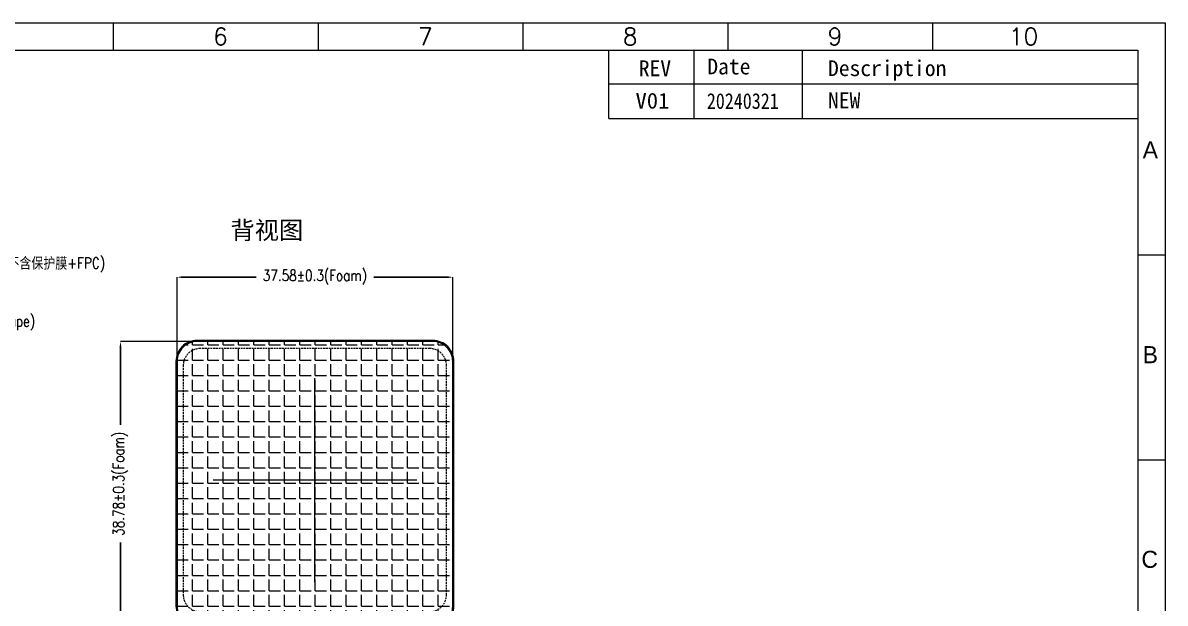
# Model space of a CAD drawing. Header units: millimetres. Extents: x 1134 to 2336, y -9 to 314.
# Drawn here: x 1603 to 1758.7, y 235.1 to 314.2 of the extents above; entities that cross this region are included whole.
import ezdxf
from ezdxf.enums import TextEntityAlignment as Align
from ezdxf.lldxf.tags import DXFTag

# ---------------------------------------------------------------- set-up
doc = ezdxf.new("R2010")
doc.units = ezdxf.units.MM
doc.linetypes.add('HIDDEN', pattern=[0.375, 0.25, -0.125])
doc.layers.get('Defpoints').update_dxf_attribs({"lineweight": 5})
for name, color, linetype, lineweight in [('DIM', 3, 'Continuous', 5), ('ITO', 2, 'Continuous', 5), ('MFPC', 50, 'Continuous', 5), ('TAPE-Form', 32, 'Continuous', 5), ('图框', 7, 'Continuous', 5)]:
    doc.layers.add(name, color=color, linetype=linetype, lineweight=lineweight)
doc.styles.add('RD', font='ROMAND.shx', dxfattribs={"width": 0.8})
doc.styles.get("Standard").update_dxf_attribs({"font": 'txt', "bigfont": 'gbcbig.shx'})
doc.styles.add('汉字', font='SimSun.ttf')
tags = doc.linetypes.add('CENTER', pattern=[0.6, 0.375, -0.075, 0.075, -0.075]).pattern_tags.tags
tags[10:11] = [DXFTag(74, 4), DXFTag(75, 0), DXFTag(340, '0'), DXFTag(46, 1.0), DXFTag(50, 0.0), DXFTag(44, 0.0), DXFTag(45, 0.0)]
tags[8:9] = [DXFTag(74, 4), DXFTag(75, 0), DXFTag(340, '0'), DXFTag(46, 1.0), DXFTag(50, 0.0), DXFTag(44, 0.0), DXFTag(45, 0.0)]
tags[6:7] = [DXFTag(74, 4), DXFTag(75, 0), DXFTag(340, '0'), DXFTag(46, 1.0), DXFTag(50, 0.0), DXFTag(44, 0.0), DXFTag(45, 0.0)]
tags[4:5] = [DXFTag(74, 4), DXFTag(75, 0), DXFTag(340, '0'), DXFTag(46, 1.0), DXFTag(50, 0.0), DXFTag(44, 0.0), DXFTag(45, 0.0)]
doc.dimstyles.new('DIM', dxfattribs={"dimtxt": 0.8, "dimasz": 0.8, "dimexe": 0, "dimexo": 0.5, "dimgap": 0.11, "dimtad": 0, "dimzin": 1, "dimdsep": 46, "dimtxsty": 'RD', "dimcen": 0, "dimclrd": 256, "dimclre": 256, "dimclrt": 256, "dimadec": 0, "dimazin": 0, "dimtm": 1e-09, "dimtfac": 1, "dimtofl": 0, "dimtmove": 0, "dimatfit": 3, "dimfxl": 1, "dimlwe": -1, "dimarcsym": 0})

# ---------------------------------------------------------------- blocks, each defined once
blk = doc.blocks.new('R200NRK-001-PNL-V01-C')
at = {"layer": 'ITO', "color": 1, "linetype": 'CENTER', "lineweight": 5}
for p, q in [((478.96, 247.72), (478.96, 275.5)), ((492.85, 261.61), (465.07, 261.61))]:
    blk.add_line(p, q, dxfattribs=at)
at = {"layer": 'ITO'}
blk.add_line((496.92, 242.27), (461, 242.27), dxfattribs=at)
blk.add_lwpolyline([(495.05, 280.65), (462.87, 280.65, 0.414214), (460.02, 277.8), (460.02, 244.42, 0.414214), (462.87, 241.57), (495.05, 241.57, 0.414214), (497.9, 244.42), (497.9, 277.8, 0.414214)], format="xyb", close=True, dxfattribs=at)
at = {"layer": 'ITO', "color": 1, "linetype": 'HIDDEN'}
blk.add_lwpolyline([(494.6, 279.55), (463.32, 279.55, 0.414214), (461.02, 277.25), (461.02, 245.97, 0.414214), (463.32, 243.67), (494.6, 243.67, 0.414214), (496.9, 245.97), (496.9, 277.25, 0.414214)], format="xyb", close=True, dxfattribs=at)
blk = doc.blocks.new('R200NRK-001-POL-V01-C')
at = {"layer": 'DIM', "lineweight": 5}
blk.add_blockref('R200NRK-001-PNL-V01-C', (380.78, 0), dxfattribs=at)
blk = doc.blocks.new('*D24')
at = {"layer": 'Defpoints', "color": 0, "lineweight": 5, "transparency": 16777216}
for p in [(1630.04, 270.76), (1616.31, 231.98), (1630.3, 231.98)]:
    blk.add_point(p, dxfattribs=at)
at = {"layer": 'DIM', "transparency": 16777216}
for p, q in [((1629.54, 270.76), (1616.31, 270.76)), ((1629.8, 231.98), (1616.31, 231.98))]:
    blk.add_line(p, q, dxfattribs=at)
at = {"layer": 'DIM', "lineweight": -2, "transparency": 16777216}
for p, q in [((1616.31, 269.96), (1616.31, 259.4)), ((1616.31, 232.78), (1616.31, 243.35))]:
    blk.add_line(p, q, dxfattribs=at)
at = {"layer": 'DIM', "lineweight": 5, "transparency": 16777216}
for points in [[(1616.17, 269.96), (1616.44, 269.96), (1616.31, 270.76)], [(1616.17, 232.78), (1616.44, 232.78), (1616.31, 231.98)]]:
    blk.add_solid(points, dxfattribs=at)
at = {"layer": 'DIM', "lineweight": 5, "transparency": 16777216, "insert": (1616.31, 251.37), "char_height": 1.5, "attachment_point": 5, "rotation": 90, "style": 'RD'}
blk.add_mtext('\\A1;38.78±0.3(Foam)', dxfattribs=at)
blk = doc.blocks.new('*D25')
at = {"layer": 'Defpoints', "color": 0, "lineweight": 5, "transparency": 16777216}
for p in [(1661.61, 279.53), (1624.02, 264.78), (1661.61, 263.67)]:
    blk.add_point(p, dxfattribs=at)
at = {"layer": 'DIM', "transparency": 16777216}
for p, q in [((1624.02, 265.28), (1624.02, 279.53)), ((1661.61, 264.17), (1661.61, 279.53))]:
    blk.add_line(p, q, dxfattribs=at)
at = {"layer": 'DIM', "lineweight": -2, "transparency": 16777216}
for p, q in [((1624.82, 279.53), (1634.79, 279.53)), ((1660.81, 279.53), (1650.84, 279.53))]:
    blk.add_line(p, q, dxfattribs=at)
at = {"layer": 'DIM', "lineweight": 5, "transparency": 16777216}
for points in [[(1624.82, 279.67), (1624.82, 279.4), (1624.02, 279.53)], [(1660.81, 279.67), (1660.81, 279.4), (1661.61, 279.53)]]:
    blk.add_solid(points, dxfattribs=at)
at = {"layer": 'DIM', "lineweight": 5, "transparency": 16777216, "insert": (1642.81, 279.53), "char_height": 1.5, "attachment_point": 5, "style": 'RD'}
blk.add_mtext('\\A1;37.58±0.3(Foam)', dxfattribs=at)
blk = doc.blocks.new('R200NRK-001-FOM-V01-A')
at = {"layer": 'TAPE-Form', "lineweight": 5}
h = blk.add_hatch(dxfattribs=at)
h.set_pattern_fill('ANGLE', color=256, scale=0.3)
h.set_pattern_definition([(0, (0, 0), (0, 2.0955), [1.524, -0.5715]), (90, (0, 0), (-2.0955, 1e-16), [1.524, -0.5715])])
edge = h.paths.add_edge_path()
edge.add_line((996.2, 280.5), (964.02, 280.5))
edge.add_arc((964.02, 277.8), 2.7, 90, 180)
edge.add_line((961.32, 277.8), (961.32, 244.42))
edge.add_arc((964.02, 244.42), 2.7, 180, 270)
edge.add_line((964.02, 241.72), (996.2, 241.72))
edge.add_arc((996.2, 244.42), 2.7, 270, 360)
edge.add_line((998.9, 244.42), (998.9, 277.8))
edge.add_arc((996.2, 277.8), 2.7, 0, 90)
at = {"layer": 'ITO', "color": 1, "linetype": 'CENTER', "lineweight": 5}
for p, q in [((980.11, 247.72), (980.11, 275.5)), ((994, 261.61), (966.22, 261.61))]:
    blk.add_line(p, q, dxfattribs=at)
at = {"layer": 'TAPE-Form', "lineweight": 5}
blk.add_lwpolyline([(996.2, 280.5), (964.02, 280.5, 0.414214), (961.32, 277.8), (961.32, 244.42, 0.414214), (964.02, 241.72), (996.2, 241.72, 0.414214), (998.9, 244.42), (998.9, 277.8, 0.414214)], format="xyb", close=True, dxfattribs=at)
blk = doc.blocks.new('*D26')
at = {"layer": 'Defpoints', "color": 0, "lineweight": 5, "transparency": 16777216}
for p in [(1582.79, 273.29), (1582.79, 270.76), (1582.94, 270.76)]:
    blk.add_point(p, dxfattribs=at)
at = {"layer": 'DIM', "lineweight": -2, "transparency": 16777216}
for p, q in [((1581.99, 273.29), (1581.19, 273.29)), ((1583.74, 273.29), (1584.54, 273.29))]:
    blk.add_line(p, q, dxfattribs=at)
at = {"layer": 'DIM', "transparency": 16777216}
for p, q in [((1582.79, 271.26), (1582.79, 273.29)), ((1582.94, 271.26), (1582.94, 273.29))]:
    blk.add_line(p, q, dxfattribs=at)
at = {"layer": 'DIM', "lineweight": 5, "transparency": 16777216}
for points in [[(1581.99, 273.42), (1581.99, 273.16), (1582.79, 273.29)], [(1583.74, 273.42), (1583.74, 273.16), (1582.94, 273.29)]]:
    blk.add_solid(points, dxfattribs=at)
at = {"layer": 'DIM', "lineweight": 5, "transparency": 16777216, "insert": (1595.31, 273.29), "char_height": 1.5, "attachment_point": 5, "style": 'RD'}
blk.add_mtext('\\A1;0.15±0.05(Foam Tape)', dxfattribs=at)
blk = doc.blocks.new('*D27')
at = {"layer": 'Defpoints', "color": 0, "lineweight": 5, "transparency": 16777216}
for p in [(1582.94, 281.21), (1582.14, 269.3), (1582.94, 269.3)]:
    blk.add_point(p, dxfattribs=at)
at = {"layer": 'DIM', "lineweight": -2, "transparency": 16777216}
for p, q in [((1581.34, 281.21), (1580.54, 281.21)), ((1583.74, 281.21), (1584.54, 281.21))]:
    blk.add_line(p, q, dxfattribs=at)
at = {"layer": 'DIM', "transparency": 16777216}
for p, q in [((1582.14, 269.8), (1582.14, 281.21)), ((1582.94, 269.8), (1582.94, 281.21))]:
    blk.add_line(p, q, dxfattribs=at)
at = {"layer": 'DIM', "lineweight": 5, "transparency": 16777216}
for points in [[(1581.34, 281.34), (1581.34, 281.07), (1582.14, 281.21)], [(1583.74, 281.34), (1583.74, 281.07), (1582.94, 281.21)]]:
    blk.add_solid(points, dxfattribs=at)
at = {"layer": 'DIM', "lineweight": 5, "transparency": 16777216, "insert": (1600.09, 281.21), "char_height": 1.5, "attachment_point": 5, "style": 'RD'}
blk.add_mtext('\\A1;0.81±0.1{\\A0;(Outline)(\\fSimSun|b0|i0|c134|p2;不含保护膜\\Fromand|c134;+FPC)}', dxfattribs=at)

msp = doc.modelspace()

# ---------------------------------------------------------------- hatches: boundary and pattern name
at = {"layer": 'MFPC', "linetype": 'Continuous'}
h = msp.add_hatch(dxfattribs=at)
h.set_pattern_fill('ANGLE', color=256)
h.set_pattern_definition([(0, (144.267, 180.497), (0, 6.985), [5.08, -1.905]), (90, (144.267, 180.497), (-6.985, 4e-16), [5.08, -1.905])])
h.paths.add_polyline_path([(1662.803, 278.692), (1666.803, 278.692), (1666.803, 282.692), (1662.803, 282.692)])
h.paths.add_polyline_path([(1663.652, 280.211), (1665.743, 280.211), (1665.743, 281.658), (1663.652, 281.658)], flags=24)
h = msp.add_hatch(dxfattribs=at)
h.set_pattern_fill('ANGLE', color=256)
h.set_pattern_definition([(0, (175.285, 180.4976), (0, 6.985), [5.08, -1.905]), (90, (175.285, 180.4976), (-6.985, 4e-16), [5.08, -1.905])])
h.paths.add_polyline_path([(1693.821, 278.693), (1697.821, 278.693), (1697.821, 282.693), (1693.821, 282.693)])
h.paths.add_polyline_path([(1694.67, 280.211), (1696.761, 280.211), (1696.761, 281.659), (1694.67, 281.659)], flags=24)
h = msp.add_hatch(dxfattribs=at)
h.set_pattern_fill('ANGLE', color=256)
h.set_pattern_definition([(0, (133.901, 166.892), (0, 6.985), [5.08, -1.905]), (90, (133.901, 166.892), (-6.985, 4e-16), [5.08, -1.905])])
h.paths.add_polyline_path([(1652.437, 265.087), (1656.437, 265.087), (1656.437, 269.087), (1652.437, 269.087)])
h.paths.add_polyline_path([(1653.286, 266.606), (1655.377, 266.606), (1655.377, 268.053), (1653.286, 268.053)], flags=24)

# ---------------------------------------------------------------- linework, layer by layer
at = {"layer": '图框', "color": 7, "linetype": 'ByBlock', "lineweight": 5, "ltscale": 0.55}
for p, q in [((1615.358, 310.478), (1615.358, 314.203)), ((1643.289, 310.478), (1643.289, 314.203)), ((1671.219, 310.478), (1671.219, 314.203)), ((1699.149, 310.478), (1699.149, 314.203)), ((1727.079, 310.478), (1727.079, 314.203)), ((1475.707, 310.478), (1755.01, 310.478)), ((1682.867, 301.167), (1682.867, 310.478)), ((1694.506, 301.167), (1694.506, 310.455)), ((1709.31, 301.167), (1709.31, 310.478)), ((1755.01, 310.478), (1755.01, 114.939)), ((1755.01, 305.823), (1682.867, 305.823)), ((1682.867, 301.167), (1755.01, 301.167)), ((1758.734, 282.544), (1755.01, 282.544)), ((1758.734, 254.61), (1755.01, 254.61))]:
    msp.add_line(p, q, dxfattribs=at)
msp.add_lwpolyline([(1471.983, 314.203), (1758.734, 314.203), (1758.734, 111.214), (1471.983, 111.214)], close=True, dxfattribs=at)

# ---------------------------------------------------------------- block references
at = {"layer": 'DIM', "lineweight": 5}
for name, p in [('R200NRK-001-POL-V01-C', (783.075, -9.74)), ('R200NRK-001-FOM-V01-A', (662.707, -9.74))]:
    msp.add_blockref(name, p, dxfattribs=at)

# ---------------------------------------------------------------- texts
at = {"layer": '图框', "linetype": 'Continuous', "lineweight": 5, "style": '汉字'}
for s, width, p, p2 in [('V01', 1.003536, (1686.527, 302.519), (1691.138, 302.519)), ('20240321', 0.80001, (1696.251, 302.475), (1706.053, 302.475))]:
    msp.add_text(s, height=2.1418, dxfattribs=dict(at, width=width)).set_placement(p, p2, align=Align.FIT)
at = {"layer": '图框', "color": 7, "linetype": 'ByBlock', "lineweight": 5, "ltscale": 0.55}
for s, insert, char_height, width, attachment_point in [('6', (1628.94, 313.501), 2.328, 3.96258, 1), ('7', (1656.871, 313.501), 2.328, 3.96258, 1), ('8', (1684.801, 313.501), 2.328, 3.96258, 1), ('9', (1712.731, 313.501), 2.328, 3.96258, 1), ('10', (1741.428, 313.501), 2.3279, 3.96258, 3), ('{\\fSimSun|b0|i0|c134|p2;REV}', (1686.978, 309.088), 2.15543, 3.96258, 1), ('{\\fSimSun|b0|i0|c134|p2;Date}', (1696.323, 309.332), 2.15543, 3.96258, 1), ('{\\fSimSun|b0|i0|c134|p2;Description}', (1712.776, 309.101), 2.15543, 17.91346, 1), ('{\\f\uffd0ￂﾼﾚￃ\ufff7\ufff3w|b0|i0|c136|p54;A}', (1757.752, 295.736), 2.32786, 3.96258, 9), ('{\\f\uffd0ￂﾼﾚￃ\ufff7\ufff3w|b0|i0|c134|p54;B}', (1757.752, 267.806), 2.32786, 3.96258, 9), ('{\\f\uffd0ￂﾼﾚￃ\ufff7\ufff3w|b0|i0|c134|p54;C}', (1757.752, 239.876), 2.32786, 3.96258, 9)]:
    msp.add_mtext(s, dxfattribs=dict(at, insert=insert, char_height=char_height, width=width, attachment_point=attachment_point))
at = {"layer": '图框', "linetype": 'ByBlock', "lineweight": 5, "ltscale": 0.55, "insert": (1712.779, 304.716), "char_height": 2.15543, "width": 3.96258, "attachment_point": 1, "style": '汉字'}
msp.add_mtext('{\\fSimSun|b0|i0|c134|p2;NEW}', dxfattribs=at)
at = {"layer": '图框', "color": 1, "lineweight": 5, "insert": (1631.292, 287.143), "char_height": 2.43019, "width": 22.62382, "attachment_point": 1}
msp.add_mtext('{\\fSimSun|b0|i0|c134|p2;背视图}', dxfattribs=at)

# ---------------------------------------------------------------- dimensions: what is measured, and where the dimension line sits
at = {"layer": 'DIM', "lineweight": 5}
for base, p1, p2, text, override, picture, middle in [((1582.942551495, 281.205937748), (1582.137551495, 269.302829101), (1582.942551495, 269.302829101), '<>{\\A0;(Outline)(\\fSimSun|b0|i0|c134|p2;不含保护膜\\Fromand|c134;+FPC)}', {"dimtxt": 1.5, "dimgap": 0.11, "dimtol": 1, "dimlim": 0, "dimtp": 0.1, "dimtm": 0.1, "dimtfac": 1, "dimtdec": 3, "dimfxl": 0.8, "dimtolj": 1, "dimarcsym": 1}, '*D27', (1600.085911431, 281.205937748)), ((1661.605, 279.5342), (1624.0203, 264.7764), (1661.605, 263.6731), '<>(Foam)', {"dimtxt": 1.5, "dimgap": 0.11, "dimtol": 1, "dimlim": 0, "dimtp": 0.3, "dimtm": 0.3, "dimtfac": 1, "dimtdec": 3, "dimfxl": 0.8, "dimtolj": 1, "dimarcsym": 1}, '*D25', (1642.8127, 279.5342))]:
    dim = msp.add_linear_dim(base=base, p1=p1, p2=p2, text=text, dimstyle='DIM', override=override, dxfattribs=at)
    dim.commit()
    dim.dimension.update_dxf_attribs({"geometry": picture, "text_midpoint": middle})
dim = msp.add_linear_dim(base=(1582.793, 273.291), p1=(1582.943, 270.762), p2=(1582.793, 270.762), text='<>(Foam Tape)', dimstyle='DIM', override={"dimtxt": 1.5, "dimgap": 0.11, "dimtol": 1, "dimlim": 0, "dimtp": 0.05, "dimtm": 0.05, "dimtfac": 1, "dimtdec": 3, "dimfxl": 0.8, "dimtolj": 1, "dimarcsym": 1}, dxfattribs=at)
dim.commit()
dim.dimension.update_dxf_attribs({"geometry": '*D26', "text_midpoint": (1595.31, 273.291), "dimtype": 160})
dim = msp.add_linear_dim(base=(1616.308, 231.982), p1=(1630.041, 270.762), p2=(1630.299, 231.982), angle=90, text='<>(Foam)', dimstyle='DIM', override={"dimtxt": 1.5, "dimtol": 1, "dimtp": 0.3, "dimtm": 0.3, "dimtdec": 3, "dimfxl": 0.8, "dimtolj": 1, "dimarcsym": 1}, dxfattribs=at)
dim.commit()
dim.dimension.update_dxf_attribs({"geometry": '*D24', "text_midpoint": (1616.308, 251.372)})

doc.saveas('drawing.dxf')
